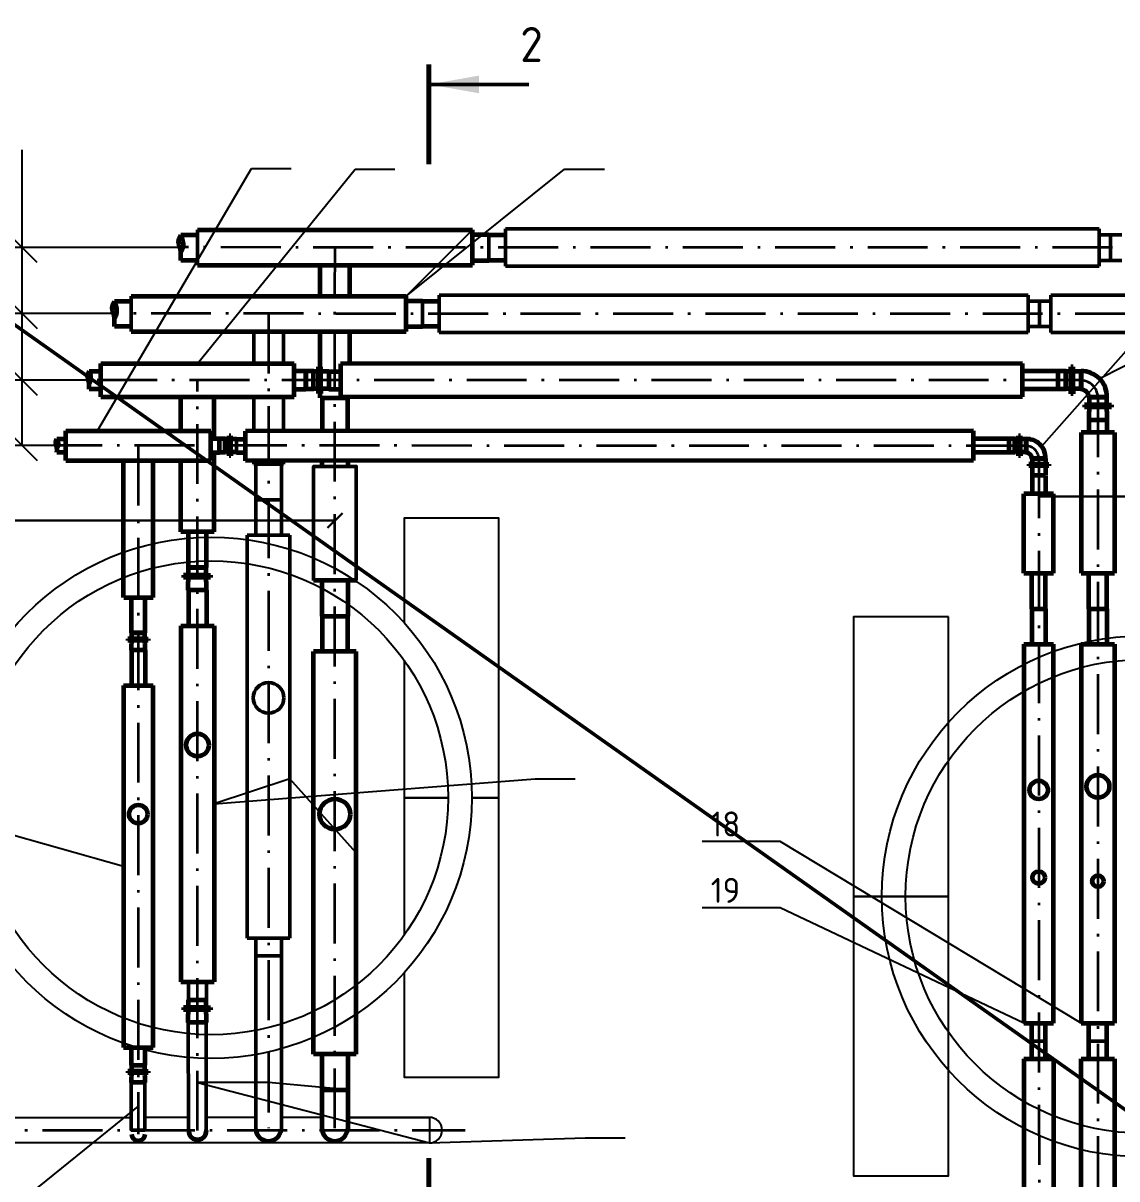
# Model space of a CAD drawing. Header units: metres. Extents: x 1981 to 7362, y 1229 to 3678.
# Drawn here: x 4215.5 to 4325, y 2650.2 to 2765.9 of the extents above; entities that cross this region are included whole.
import ezdxf
from ezdxf import colors
from ezdxf.entities.mleader import LeaderData, LeaderLine
from ezdxf.enums import TextEntityAlignment as Align
from ezdxf.math import Vec2, Vec3

# ---------------------------------------------------------------- set-up
doc = ezdxf.new("R2018")
doc.units = ezdxf.units.M
doc.linetypes.add('ACAD_ISO10W100', pattern=[18.5, 12, -3, 0.5, -3])
doc.layers.add('Основной', color=255, linetype='Continuous', lineweight=50)
doc.layers.add('Форматы', color=7, linetype='Continuous')
doc.styles.add('GOST', font='GOST.shx', dxfattribs={"oblique": 15})
doc.styles.add('GOST-2.304_Type-B', font='GOST Common.ttf')
doc.styles.get("Standard").update_dxf_attribs({"font": 'GOST Common.ttf'})
doc.dimstyles.new('Копия(2) М 1 к 40', dxfattribs={"dimtxt": 3.5, "dimasz": 3, "dimexe": 1.25, "dimexo": 0, "dimgap": 1, "dimtad": 1, "dimdec": 0, "dimlfac": 40, "dimzin": 0, "dimdsep": 46, "dimtxsty": 'GOST', "dimblk": 'OBLIQUE', "dimcen": 5, "dimclrd": 256, "dimclre": 256, "dimclrt": 256, "dimazin": 2, "dimtfac": 1, "dimtdec": 0, "dimtmove": 0, "dimatfit": 3, "dimldrblk": 'NONE', "dimfxl": 1.25, "dimtolj": 1, "dimtzin": 0, "dimlwd": -1, "dimlwe": -1, "dimarcsym": 2})

# ---------------------------------------------------------------- blocks, each defined once
blk = doc.blocks.new('_Oblique')
at = {"color": 0, "linetype": 'ByBlock', "lineweight": -2}
blk.add_line((-0.5, -0.5), (0.5, 0.5), dxfattribs=at)
blk = doc.blocks.new('*D99')
at = {"transparency": 16777216}
for p, q in [((4215.39, 2730.17), (4215.39, 2739.92)), ((4222.24, 2730.17), (4214.14, 2730.17)), ((4215.39, 2723.61), (4215.39, 2730.17)), ((4218.84, 2723.61), (4214.14, 2723.61))]:
    blk.add_line(p, q, dxfattribs=at)
at = {"layer": 'Defpoints', "color": 0, "lineweight": 50, "transparency": 16777216}
for p in [(4215.39, 2730.17), (4222.24, 2730.17), (4218.84, 2723.61)]:
    blk.add_point(p, dxfattribs=at)
at = {"transparency": 16777216, "xscale": 3, "yscale": 3, "zscale": 3}
for p, rotation in [((4215.39, 2730.17), 90), ((4215.39, 2723.61), 270)]:
    blk.add_blockref('_Oblique', p, dxfattribs=dict(at, rotation=rotation))
at = {"lineweight": 35, "transparency": 16777216, "insert": (4213.14, 2736.55), "char_height": 2.5, "attachment_point": 5, "rotation": 90}
blk.add_mtext('\\A1;280', dxfattribs=at)
blk = doc.blocks.new('_None')
blk = doc.blocks.new('*D100')
at = {"transparency": 16777216}
for p, q in [((4215.39, 2736.83), (4215.39, 2746.58)), ((4224.55, 2736.83), (4214.14, 2736.83)), ((4215.39, 2730.17), (4215.39, 2736.83)), ((4222.04, 2730.17), (4214.14, 2730.17))]:
    blk.add_line(p, q, dxfattribs=at)
at = {"layer": 'Defpoints', "color": 0, "lineweight": 50, "transparency": 16777216}
for p in [(4215.39, 2736.83), (4224.55, 2736.83), (4222.04, 2730.17)]:
    blk.add_point(p, dxfattribs=at)
at = {"transparency": 16777216, "xscale": 3, "yscale": 3, "zscale": 3}
for p, rotation in [((4215.39, 2736.83), 90), ((4215.39, 2730.17), 270)]:
    blk.add_blockref('_Oblique', p, dxfattribs=dict(at, rotation=rotation))
at = {"lineweight": 35, "transparency": 16777216, "insert": (4213.14, 2743.2), "char_height": 2.5, "attachment_point": 5, "rotation": 90}
blk.add_mtext('\\A1;280', dxfattribs=at)
blk = doc.blocks.new('*D101')
at = {"transparency": 16777216}
for p, q in [((4215.39, 2743.46), (4215.39, 2753.21)), ((4231.2, 2743.46), (4214.14, 2743.46)), ((4215.39, 2736.83), (4215.39, 2743.46)), ((4224.55, 2736.83), (4214.14, 2736.83))]:
    blk.add_line(p, q, dxfattribs=at)
at = {"layer": 'Defpoints', "color": 0, "lineweight": 50, "transparency": 16777216}
for p in [(4215.39, 2743.46), (4231.2, 2743.46), (4224.55, 2736.83)]:
    blk.add_point(p, dxfattribs=at)
at = {"transparency": 16777216, "xscale": 3, "yscale": 3, "zscale": 3}
for p, rotation in [((4215.39, 2743.46), 90), ((4215.39, 2736.83), 270)]:
    blk.add_blockref('_Oblique', p, dxfattribs=dict(at, rotation=rotation))
at = {"lineweight": 35, "transparency": 16777216, "insert": (4213.14, 2749.84), "char_height": 2.5, "attachment_point": 5, "rotation": 90}
blk.add_mtext('\\A1;280', dxfattribs=at)
blk = doc.blocks.new('*U145')
at = {"style": 'GOST-2.304_Type-B'}
blk.add_attdef('РАЗРАБОТАЛ', text='', height=2.5, dxfattribs=at).set_placement((424.5, -264.22), align=Align.MIDDLE_LEFT)
at = {"style": 'GOST-2.304_Type-B', "flags": 8}
for tag, height, p in [('ДАТА', 2.5, (464.07, -264.4)), ('ЛИСТ', 3, (560.39, -271.92)), ('ЛИСТОВ', 3, (577.89, -271.92)), ('ФОРМАТ', 3, (554.97, -294.75))]:
    blk.add_attdef(tag, text='', height=height, dxfattribs=at).set_placement(p, align=Align.MIDDLE_CENTER)
at = {"style": 'GOST-2.304_Type-B'}
blk.add_attdef('ПРОВЕРИЛ', (424.75, -270.73), '', height=2.5, dxfattribs=at)
at = {"lineweight": 30, "flags": 104}
for tag, p in [('ТЕПЛОВЫЕ_СЕТИ', (504, -269.5)), ('ИМЯ_ЧЕРТЕЖА', (504, -284.5))]:
    blk.add_attdef(tag, text='', height=3, dxfattribs=at).set_placement(p, align=Align.MIDDLE_CENTER)

msp = doc.modelspace()

# ---------------------------------------------------------------- hatches: boundary and pattern name
at = {"layer": 'Основной'}
msp.add_hatch(color=256, dxfattribs=at).paths.add_polyline_path([(4256.125, 2759.776), (4261.125, 2760.658), (4261.125, 2758.895)], flags=0)

# ---------------------------------------------------------------- linework, layer by layer
at = {"lineweight": 50}
for p, q in [((4323.221, 2745.319), (4263.785, 2745.319)), ((4323.221, 2741.565), (4323.221, 2745.319)), ((4323.221, 2744.723), (4324.347, 2744.723)), ((4325.473, 2744.723), (4324.347, 2744.723)), ((4324.347, 2742.161), (4324.347, 2744.723)), ((4324.347, 2742.161), (4324.347, 2744.723)), ((4324.347, 2744.722), (4324.347, 2742.16)), ((4323.221, 2742.161), (4324.347, 2742.161)), ((4325.473, 2742.161), (4324.347, 2742.161)), ((4323.221, 2741.565), (4263.785, 2741.565)), ((4316.108, 2738.68), (4257.143, 2738.68)), ((4316.108, 2734.923), (4316.108, 2738.677)), ((4318.361, 2734.923), (4318.361, 2738.677)), ((4318.361, 2738.677), (4326.81, 2738.677)), ((4316.108, 2738.081), (4317.235, 2738.081)), ((4318.361, 2738.081), (4317.235, 2738.081)), ((4317.235, 2735.519), (4317.235, 2738.081)), ((4317.235, 2735.519), (4317.235, 2738.081)), ((4317.235, 2738.08), (4317.235, 2735.518)), ((4316.108, 2734.926), (4257.143, 2734.926)), ((4316.108, 2735.519), (4317.235, 2735.519)), ((4318.361, 2735.519), (4317.235, 2735.519)), ((4318.361, 2734.923), (4326.81, 2734.923)), ((4247.99, 2706.543), (4245.428, 2706.543)), ((4247.99, 2659.097), (4245.428, 2659.097))]:
    msp.add_line(p, q, dxfattribs=at)
at = {"lineweight": 60}
for p, q in [((4231.29, 2744.723), (4232.946, 2744.723)), ((4232.946, 2745.215), (4260.473, 2745.215)), ((4260.473, 2741.666), (4260.473, 2745.215)), ((4262.129, 2744.723), (4260.473, 2744.723)), ((4262.129, 2744.723), (4263.785, 2744.723)), ((4232.946, 2742.159), (4231.29, 2742.159)), ((4260.473, 2742.159), (4262.129, 2742.159)), ((4263.785, 2742.159), (4262.129, 2742.159)), ((4232.946, 2741.666), (4260.473, 2741.666)), ((4226.303, 2738.576), (4253.83, 2738.576)), ((4253.83, 2735.027), (4253.83, 2738.576)), ((4224.647, 2738.083), (4226.303, 2738.083)), ((4255.487, 2738.083), (4253.83, 2738.083)), ((4255.487, 2738.083), (4257.143, 2738.083)), ((4226.303, 2735.52), (4224.647, 2735.52)), ((4226.303, 2735.027), (4253.83, 2735.027)), ((4253.83, 2735.52), (4255.487, 2735.52)), ((4257.143, 2735.52), (4255.487, 2735.52)), ((4245.227, 2728.384), (4248.192, 2728.384)), ((4245.428, 2728.384), (4245.428, 2725.078)), ((4247.99, 2725.078), (4247.99, 2728.384)), ((4245.428, 2721.52), (4245.428, 2722.113)), ((4247.99, 2722.113), (4247.99, 2721.52)), ((4248.844, 2710.101), (4244.574, 2710.101)), ((4245.428, 2706.543), (4245.428, 2710.101)), ((4247.99, 2710.101), (4247.99, 2706.543)), ((4245.428, 2706.543), (4245.428, 2702.984)), ((4245.428, 2706.543), (4247.99, 2706.543)), ((4245.428, 2706.543), (4247.99, 2706.543)), ((4247.99, 2702.984), (4247.99, 2706.543)), ((4248.844, 2702.984), (4244.574, 2702.984)), ((4244.574, 2662.656), (4244.574, 2702.984)), ((4248.844, 2662.656), (4248.844, 2702.984)), ((4248.844, 2662.656), (4244.574, 2662.656)), ((4245.428, 2655.017), (4245.428, 2662.656)), ((4247.99, 2662.656), (4247.99, 2655.059)), ((4245.428, 2659.097), (4247.99, 2659.097)), ((4245.428, 2659.097), (4247.99, 2659.097))]:
    msp.add_line(p, q, dxfattribs=at)
at = {"color": 3, "linetype": 'ACAD_ISO10W100', "lineweight": 35, "ltscale": 0.5}
for p, q in [((4333.796, 2743.44), (4231.197, 2743.465)), ((4326.804, 2736.798), (4224.554, 2736.826)), ((4317.169, 2722.331), (4317.208, 2600.315)), ((4198.932, 2655.059), (4259.742, 2655.059))]:
    msp.add_line(p, q, dxfattribs=at)
at = {"color": 4, "lineweight": 60}
for p, q in [((4223.273, 2731.817), (4242.635, 2731.817)), ((4242.635, 2728.496), (4242.635, 2731.817)), ((4245.314, 2731.509), (4245.074, 2731.509)), ((4245.074, 2728.812), (4245.074, 2731.509)), ((4245.314, 2731.036), (4245.314, 2731.509)), ((4315.548, 2731.821), (4247.26, 2731.795)), ((4315.548, 2728.5), (4315.548, 2731.821)), ((4320.621, 2731.505), (4320.381, 2731.505)), ((4320.381, 2728.808), (4320.381, 2731.505)), ((4320.621, 2731.032), (4320.621, 2731.505)), ((4222.108, 2731.058), (4223.273, 2731.058)), ((4243.8, 2731.058), (4242.635, 2731.058)), ((4243.8, 2729.255), (4243.8, 2731.066)), ((4244.579, 2731.066), (4243.8, 2731.066)), ((4244.749, 2731.036), (4244.579, 2731.066)), ((4244.579, 2729.255), (4244.579, 2731.066)), ((4245.074, 2731.036), (4244.749, 2731.036)), ((4246.095, 2731.036), (4245.314, 2731.036)), ((4245.314, 2729.285), (4245.314, 2731.036)), ((4246.095, 2731.036), (4247.26, 2731.036)), ((4246.095, 2731.014), (4246.095, 2729.307)), ((4246.095, 2731.014), (4246.095, 2729.307)), ((4319.107, 2731.062), (4315.548, 2731.062)), ((4319.107, 2729.251), (4319.107, 2731.062)), ((4319.886, 2731.062), (4319.107, 2731.062)), ((4320.056, 2731.032), (4319.886, 2731.062)), ((4319.886, 2729.251), (4319.886, 2731.062)), ((4320.381, 2731.032), (4320.056, 2731.032)), ((4321.402, 2731.032), (4320.621, 2731.032)), ((4320.621, 2729.281), (4320.621, 2731.032)), ((4321.402, 2729.255), (4321.402, 2731.058)), ((4321.402, 2729.255), (4321.402, 2731.058)), ((4321.402, 2731.01), (4321.402, 2729.302)), ((4321.402, 2731.01), (4321.402, 2729.302)), ((4223.273, 2729.255), (4222.108, 2729.255)), ((4242.635, 2729.255), (4243.8, 2729.255)), ((4244.579, 2729.255), (4243.8, 2729.255)), ((4244.749, 2729.285), (4244.579, 2729.255)), ((4245.074, 2729.285), (4244.749, 2729.285)), ((4246.095, 2729.285), (4245.314, 2729.285)), ((4245.314, 2729.285), (4245.314, 2728.812)), ((4247.26, 2729.233), (4246.095, 2729.233)), ((4319.107, 2729.259), (4315.548, 2729.259)), ((4319.886, 2729.251), (4319.107, 2729.251)), ((4320.056, 2729.281), (4319.886, 2729.251)), ((4320.381, 2729.281), (4320.056, 2729.281)), ((4321.402, 2729.281), (4320.621, 2729.281)), ((4320.621, 2729.281), (4320.621, 2728.808)), ((4223.273, 2728.496), (4242.635, 2728.496)), ((4245.314, 2728.812), (4245.074, 2728.812)), ((4315.548, 2728.5), (4247.26, 2728.474)), ((4320.621, 2728.808), (4320.381, 2728.808)), ((4323.991, 2728.467), (4322.188, 2728.467)), ((4323.991, 2728.467), (4322.188, 2728.467)), ((4322.214, 2728.467), (4322.214, 2727.686)), ((4322.236, 2728.467), (4323.943, 2728.467)), ((4322.236, 2728.467), (4323.943, 2728.467)), ((4323.965, 2728.467), (4323.965, 2727.686)), ((4322.214, 2727.686), (4321.741, 2727.686)), ((4321.741, 2727.686), (4321.741, 2727.446)), ((4324.438, 2727.446), (4321.741, 2727.446)), ((4322.214, 2727.121), (4322.184, 2726.951)), ((4322.184, 2726.951), (4322.184, 2726.172)), ((4323.965, 2727.686), (4322.214, 2727.686)), ((4322.214, 2727.446), (4322.214, 2727.121)), ((4323.965, 2727.686), (4324.438, 2727.686)), ((4323.965, 2727.446), (4323.965, 2727.121)), ((4323.965, 2727.121), (4323.995, 2726.951)), ((4323.995, 2726.951), (4323.995, 2726.172)), ((4324.438, 2727.686), (4324.438, 2727.446)), ((4322.184, 2726.172), (4322.188, 2724.908)), ((4323.995, 2726.172), (4322.184, 2726.172)), ((4323.995, 2726.172), (4323.991, 2724.908)), ((4324.75, 2724.908), (4321.429, 2724.908)), ((4234.615, 2714.974), (4231.294, 2714.974)), ((4232.053, 2711.416), (4232.053, 2714.974)), ((4233.856, 2714.974), (4232.053, 2714.974)), ((4233.856, 2711.416), (4233.856, 2714.974)), ((4232.031, 2710.634), (4231.558, 2710.634)), ((4231.558, 2710.634), (4231.558, 2710.394)), ((4232.031, 2711.416), (4232.031, 2710.634)), ((4233.782, 2710.634), (4232.031, 2710.634)), ((4232.053, 2711.416), (4233.856, 2711.416)), ((4232.053, 2711.416), (4233.856, 2711.416)), ((4233.856, 2711.416), (4232.053, 2711.416)), ((4233.856, 2711.416), (4232.053, 2711.416)), ((4232.053, 2711.416), (4233.761, 2711.416)), ((4233.782, 2711.416), (4233.782, 2710.634)), ((4233.782, 2710.634), (4234.255, 2710.634)), ((4234.255, 2710.634), (4234.255, 2710.394)), ((4321.429, 2710.833), (4324.75, 2710.833)), ((4322.188, 2707.275), (4322.188, 2710.833)), ((4323.991, 2707.275), (4323.991, 2710.833)), ((4234.255, 2710.394), (4231.558, 2710.394)), ((4232.031, 2710.069), (4232.001, 2709.9)), ((4232.001, 2709.9), (4232.001, 2709.12)), ((4232.031, 2710.394), (4232.031, 2710.069)), ((4233.782, 2710.394), (4233.782, 2710.069)), ((4233.782, 2710.069), (4233.812, 2709.9)), ((4233.812, 2709.9), (4233.812, 2709.12)), ((4233.812, 2709.12), (4232.001, 2709.12)), ((4232.053, 2709.12), (4232.053, 2705.562)), ((4233.856, 2709.12), (4233.856, 2705.562)), ((4322.188, 2707.275), (4323.991, 2707.275)), ((4322.188, 2707.275), (4323.991, 2707.275)), ((4322.188, 2707.275), (4322.188, 2703.717)), ((4323.991, 2707.275), (4323.991, 2703.717)), ((4231.294, 2705.562), (4234.615, 2705.562)), ((4231.294, 2705.562), (4231.294, 2669.901)), ((4232.053, 2705.562), (4233.856, 2705.562)), ((4234.615, 2705.562), (4234.615, 2669.901)), ((4321.429, 2703.717), (4324.75, 2703.717)), ((4321.429, 2703.717), (4321.429, 2665.76)), ((4322.188, 2703.717), (4323.991, 2703.717)), ((4324.75, 2703.717), (4324.75, 2665.76)), ((4231.294, 2669.901), (4234.615, 2669.901)), ((4232.053, 2669.901), (4233.856, 2669.901)), ((4232.031, 2668.122), (4232.031, 2667.341)), ((4232.053, 2668.122), (4233.761, 2668.122)), ((4233.782, 2668.122), (4233.782, 2667.341)), ((4232.031, 2667.341), (4231.558, 2667.341)), ((4231.558, 2667.341), (4231.558, 2667.101)), ((4234.255, 2667.101), (4231.558, 2667.101)), ((4232.031, 2666.776), (4232.001, 2666.606)), ((4232.001, 2666.606), (4232.001, 2665.827)), ((4233.782, 2667.341), (4232.031, 2667.341)), ((4232.031, 2667.101), (4232.031, 2666.776)), ((4233.782, 2667.341), (4234.255, 2667.341)), ((4233.782, 2667.101), (4233.782, 2666.776)), ((4233.782, 2666.776), (4233.812, 2666.606)), ((4233.812, 2666.606), (4233.812, 2665.827)), ((4234.255, 2667.341), (4234.255, 2667.101)), ((4233.812, 2665.827), (4232.001, 2665.827)), ((4321.429, 2665.76), (4324.75, 2665.76)), ((4322.188, 2662.202), (4322.188, 2665.76)), ((4322.188, 2665.76), (4323.991, 2665.76)), ((4323.991, 2662.202), (4323.991, 2665.76)), ((4321.429, 2662.202), (4324.75, 2662.202))]:
    msp.add_line(p, q, dxfattribs=at)
at = {"color": 2, "lineweight": 60}
for p, q in [((4219.763, 2725.078), (4234.284, 2725.078)), ((4234.284, 2722.113), (4234.284, 2725.078)), ((4236.288, 2724.602), (4236.109, 2724.602)), ((4236.109, 2722.589), (4236.109, 2724.602)), ((4236.288, 2724.249), (4236.288, 2724.602)), ((4310.636, 2725.079), (4237.745, 2725.056)), ((4237.745, 2722.091), (4237.745, 2725.056)), ((4310.636, 2722.114), (4310.636, 2725.079)), ((4315.324, 2724.603), (4315.145, 2724.603)), ((4315.145, 2722.59), (4315.145, 2724.603)), ((4315.324, 2724.25), (4315.324, 2724.603)), ((4218.889, 2724.271), (4219.763, 2724.271)), ((4235.158, 2724.271), (4234.284, 2724.271)), ((4235.158, 2722.919), (4235.158, 2724.271)), ((4235.74, 2724.271), (4235.158, 2724.271)), ((4235.866, 2724.249), (4235.74, 2724.271)), ((4235.74, 2722.919), (4235.74, 2724.271)), ((4236.109, 2724.249), (4235.866, 2724.249)), ((4236.871, 2724.249), (4236.288, 2724.249)), ((4236.288, 2722.942), (4236.288, 2724.249)), ((4236.871, 2724.249), (4237.745, 2724.249)), ((4314.194, 2724.273), (4310.636, 2724.273)), ((4314.194, 2722.921), (4314.194, 2724.273)), ((4314.776, 2724.273), (4314.194, 2724.273)), ((4314.903, 2724.25), (4314.776, 2724.273)), ((4314.776, 2722.921), (4314.776, 2724.273)), ((4315.145, 2724.25), (4314.903, 2724.25)), ((4315.907, 2724.25), (4315.324, 2724.25)), ((4315.324, 2722.943), (4315.324, 2724.25)), ((4315.907, 2722.922), (4315.907, 2724.272)), ((4315.907, 2722.922), (4315.907, 2724.272)), ((4315.907, 2724.234), (4315.907, 2722.959)), ((4315.907, 2724.234), (4315.907, 2722.959)), ((4315.907, 2723.09), (4315.907, 2724.103)), ((4219.763, 2722.919), (4218.889, 2722.919)), ((4219.763, 2722.113), (4234.284, 2722.113)), ((4225.541, 2708.413), (4225.541, 2722.113)), ((4228.506, 2708.413), (4228.506, 2722.113)), ((4234.284, 2722.919), (4235.158, 2722.919)), ((4235.74, 2722.919), (4235.158, 2722.919)), ((4235.866, 2722.942), (4235.74, 2722.919)), ((4236.109, 2722.942), (4235.866, 2722.942)), ((4236.288, 2722.589), (4236.109, 2722.589)), ((4236.871, 2722.942), (4236.288, 2722.942)), ((4236.288, 2722.942), (4236.288, 2722.589)), ((4237.745, 2722.897), (4236.871, 2722.897)), ((4310.636, 2722.114), (4237.745, 2722.091)), ((4314.194, 2722.921), (4310.636, 2722.921)), ((4314.776, 2722.921), (4314.194, 2722.921)), ((4314.903, 2722.943), (4314.776, 2722.921)), ((4315.145, 2722.943), (4314.903, 2722.943)), ((4315.324, 2722.59), (4315.145, 2722.59)), ((4315.907, 2722.943), (4315.324, 2722.943)), ((4315.324, 2722.943), (4315.324, 2722.59)), ((4317.848, 2722.332), (4316.498, 2722.332)), ((4317.848, 2722.332), (4316.498, 2722.332)), ((4316.52, 2722.332), (4316.52, 2721.749)), ((4316.536, 2722.332), (4317.811, 2722.332)), ((4316.536, 2722.332), (4317.811, 2722.332)), ((4317.679, 2722.332), (4316.667, 2722.332)), ((4317.827, 2722.332), (4317.827, 2721.749)), ((4316.52, 2721.749), (4316.167, 2721.749)), ((4316.167, 2721.749), (4316.167, 2721.57)), ((4318.18, 2721.57), (4316.167, 2721.57)), ((4316.52, 2721.327), (4316.497, 2721.2)), ((4316.497, 2721.2), (4316.497, 2720.618)), ((4317.827, 2721.749), (4316.52, 2721.749)), ((4316.52, 2721.57), (4316.52, 2721.327)), ((4317.827, 2721.749), (4318.18, 2721.749)), ((4317.827, 2721.57), (4317.827, 2721.327)), ((4317.827, 2721.327), (4317.849, 2721.2)), ((4317.849, 2721.2), (4317.849, 2720.618)), ((4318.18, 2721.749), (4318.18, 2721.57)), ((4316.497, 2720.618), (4316.496, 2718.773)), ((4317.849, 2720.618), (4316.497, 2720.618)), ((4317.848, 2720.552), (4317.848, 2718.773)), ((4318.655, 2718.773), (4315.689, 2718.773)), ((4315.676, 2710.833), (4318.641, 2710.833)), ((4316.483, 2707.275), (4316.483, 2710.833)), ((4317.835, 2707.275), (4317.835, 2710.833)), ((4316.483, 2707.275), (4317.835, 2707.275)), ((4316.483, 2707.275), (4316.483, 2703.717)), ((4317.835, 2707.275), (4317.835, 2703.717)), ((4226.348, 2704.854), (4227.7, 2704.854)), ((4227.7, 2704.854), (4226.348, 2704.854)), ((4226.348, 2704.854), (4226.348, 2704.271)), ((4226.364, 2704.854), (4227.639, 2704.854)), ((4227.655, 2704.854), (4227.655, 2704.271)), ((4226.348, 2704.271), (4225.995, 2704.271)), ((4225.995, 2704.271), (4225.995, 2704.092)), ((4228.008, 2704.092), (4225.995, 2704.092)), ((4226.348, 2703.85), (4226.325, 2703.723)), ((4226.325, 2703.723), (4226.325, 2703.141)), ((4227.655, 2704.271), (4226.348, 2704.271)), ((4226.348, 2704.092), (4226.348, 2703.85)), ((4227.655, 2704.271), (4228.008, 2704.271)), ((4227.655, 2704.092), (4227.655, 2703.85)), ((4227.655, 2703.85), (4227.677, 2703.723)), ((4227.677, 2703.723), (4227.677, 2703.141)), ((4228.008, 2704.271), (4228.008, 2704.092)), ((4315.676, 2703.717), (4318.641, 2703.717)), ((4315.676, 2703.717), (4315.676, 2665.76)), ((4318.641, 2665.76), (4318.641, 2703.717)), ((4227.677, 2703.141), (4226.325, 2703.141)), ((4226.348, 2703.141), (4226.348, 2699.583)), ((4227.7, 2703.141), (4227.7, 2699.583)), ((4225.541, 2699.583), (4228.506, 2699.583)), ((4225.541, 2699.583), (4225.541, 2663.34)), ((4228.506, 2663.34), (4228.506, 2699.583)), ((4315.676, 2665.76), (4318.641, 2665.76)), ((4316.483, 2662.202), (4316.483, 2665.76)), ((4317.835, 2662.202), (4317.835, 2665.76)), ((4225.541, 2663.34), (4228.506, 2663.34)), ((4226.348, 2661.561), (4226.348, 2663.34)), ((4227.7, 2661.561), (4227.7, 2663.34)), ((4315.676, 2662.202), (4318.641, 2662.202)), ((4226.348, 2660.977), (4225.995, 2660.977)), ((4225.995, 2660.977), (4225.995, 2660.798)), ((4228.008, 2660.798), (4225.995, 2660.798)), ((4226.348, 2661.561), (4226.348, 2660.977)), ((4227.655, 2660.977), (4226.348, 2660.977)), ((4226.348, 2660.798), (4226.348, 2660.556)), ((4226.364, 2661.561), (4227.639, 2661.561)), ((4227.655, 2661.561), (4227.655, 2660.977)), ((4227.655, 2660.977), (4228.008, 2660.977)), ((4227.655, 2660.798), (4227.655, 2660.556)), ((4228.008, 2660.977), (4228.008, 2660.798)), ((4226.348, 2660.556), (4226.325, 2660.429)), ((4226.325, 2660.429), (4226.325, 2659.847)), ((4227.677, 2659.847), (4226.325, 2659.847)), ((4227.655, 2660.556), (4227.677, 2660.429)), ((4227.677, 2660.429), (4227.677, 2659.847))]:
    msp.add_line(p, q, dxfattribs=at)
at = {"color": 5, "lineweight": 50}
for p, q in [((4238.584, 2721.745), (4241.55, 2721.745)), ((4238.786, 2721.745), (4238.786, 2718.187)), ((4241.348, 2718.187), (4241.348, 2721.745)), ((4241.348, 2718.187), (4238.786, 2718.187)), ((4241.348, 2718.187), (4238.786, 2718.187)), ((4238.786, 2718.187), (4238.786, 2714.629)), ((4238.786, 2718.187), (4241.348, 2718.187)), ((4238.786, 2718.187), (4241.348, 2718.187)), ((4241.348, 2714.629), (4241.348, 2718.187)), ((4242.202, 2714.629), (4237.932, 2714.629)), ((4237.932, 2674.3), (4237.932, 2714.629)), ((4242.202, 2674.3), (4242.202, 2714.629)), ((4242.202, 2674.3), (4237.932, 2674.3))]:
    msp.add_line(p, q, dxfattribs=at)
at = {"color": 0, "linetype": 'ByBlock'}
msp.add_line((4256.162, 2656.34), (4247.99, 2656.34), dxfattribs=at)
at = {"lineweight": 50}
msp.add_lwpolyline([(4087.543, 2825.599), (4681.543, 2405.599)], dxfattribs=at)
at = {"color": 3, "linetype": 'ACAD_ISO10W100', "lineweight": 35, "ltscale": 0.5}
for points in [[(4246.699, 2655.25), (4246.72, 2743.461)], [(4240.067, 2736.821), (4240.057, 2655.25)], [(4321.402, 2730.156), (4222.043, 2730.173)], [(4232.956, 2655.016), (4232.969, 2730.171)], [(4323.089, 2728.466), (4323.089, 2608.823)], [(4315.907, 2723.595), (4218.84, 2723.608)], [(4227.024, 2723.607), (4227.024, 2654.664)]]:
    msp.add_lwpolyline(points, dxfattribs=at)
at = {"lineweight": 60}
for points in [[(4245.227, 2738.576), (4245.227, 2741.666)], [(4248.192, 2738.576), (4248.192, 2741.666)], [(4245.227, 2731.509), (4245.227, 2735.027)], [(4248.192, 2731.817), (4248.192, 2735.027)], [(4245.227, 2728.384), (4245.227, 2728.812)], [(4248.192, 2728.384), (4248.192, 2728.496)]]:
    msp.add_lwpolyline(points, dxfattribs=at)
at = {"color": 5, "lineweight": 50}
for points in [[(4238.584, 2731.817), (4238.584, 2735.027)], [(4241.55, 2731.817), (4241.55, 2735.027)], [(4238.584, 2725.078), (4238.584, 2728.496)], [(4241.55, 2725.078), (4241.55, 2728.496)], [(4241.55, 2721.745), (4241.55, 2722.113)]]:
    msp.add_lwpolyline(points, dxfattribs=at)
at = {"color": 4, "lineweight": 60}
for points in [[(4223.273, 2728.496), (4223.273, 2731.817)], [(4247.26, 2731.795), (4247.26, 2728.474)], [(4243.8, 2731.058), (4243.8, 2729.255)], [(4321.402, 2729.255), (4321.402, 2731.058)], [(4231.294, 2725.078), (4231.294, 2728.496)], [(4234.615, 2724.271), (4234.615, 2728.496)], [(4323.991, 2728.467), (4322.188, 2728.467)], [(4324.75, 2724.908), (4324.75, 2710.833)], [(4231.294, 2714.974), (4231.294, 2722.113)], [(4234.615, 2714.974), (4234.615, 2722.919)], [(4321.429, 2629.228), (4321.429, 2662.202)], [(4324.75, 2662.202), (4324.75, 2629.228)]]:
    msp.add_lwpolyline(points, dxfattribs=at)
at = {"color": 2, "lineweight": 60}
for points in [[(4219.763, 2722.113), (4219.763, 2725.078)], [(4321.429, 2724.908), (4321.429, 2710.833)], [(4315.907, 2722.922), (4315.907, 2724.272)], [(4317.848, 2722.332), (4316.498, 2722.332)], [(4315.676, 2710.833), (4315.689, 2718.773)], [(4318.641, 2710.833), (4318.641, 2718.773)], [(4225.566, 2708.413), (4228.506, 2708.413)], [(4226.348, 2704.854), (4226.348, 2708.413)], [(4227.7, 2704.854), (4227.7, 2708.413)], [(4315.676, 2662.202), (4315.676, 2622.111)], [(4318.641, 2662.202), (4318.641, 2622.111)]]:
    msp.add_lwpolyline(points, dxfattribs=at)
at = {"color": 2, "lineweight": 50}
msp.add_lwpolyline([(4238.584, 2721.745), (4238.584, 2722.113)], dxfattribs=at)
at = {"color": 0, "linetype": 'ByBlock'}
for points in [[(4260.411, 2688.344), (4263.126, 2688.344), (4263.126, 2716.337), (4253.637, 2716.337), (4253.637, 2705.884)], [(4253.637, 2702.109), (4253.637, 2688.344), (4258.039, 2688.344)], [(4258.039, 2688.344), (4253.637, 2688.344), (4253.637, 2674.579)], [(4253.637, 2670.804), (4253.637, 2660.351), (4263.126, 2660.351), (4263.126, 2688.344), (4260.411, 2688.344)], [(4200.094, 2656.34), (4226.348, 2656.34)], [(4232.053, 2656.34), (4227.7, 2656.34)], [(4238.786, 2656.34), (4233.856, 2656.34)], [(4247.99, 2656.34), (4256.162, 2656.34), (4256.162, 2653.778), (4235.249, 2653.778)], [(4245.428, 2656.34), (4241.348, 2656.34)], [(4235.249, 2653.778), (4197.408, 2653.778)]]:
    msp.add_lwpolyline(points, dxfattribs=at)
for points in [[(4308.125, 2706.461), (4298.636, 2706.461), (4298.636, 2678.468), (4308.125, 2678.468)], [(4308.125, 2678.468), (4298.636, 2678.468), (4298.636, 2650.476), (4308.125, 2650.476)]]:
    msp.add_lwpolyline(points, close=True, dxfattribs=at)
for centre, radius in [((4234.316, 2688.344), 26.095), ((4234.316, 2688.344), 23.723), ((4327.563, 2678.468), 26.095), ((4327.563, 2678.468), 23.723)]:
    msp.add_circle(centre, radius, dxfattribs=at)
at = {"color": 5, "lineweight": 50}
msp.add_circle((4240.067, 2698.351), 1.534, dxfattribs=at)
at = {"color": 4, "lineweight": 60}
for centre, radius in [((4232.954, 2693.624), 1.138), ((4323.089, 2689.483), 1.138), ((4323.089, 2679.994), 0.566)]:
    msp.add_circle(centre, radius, dxfattribs=at)
at = {"color": 2, "lineweight": 60}
for centre, radius in [((4317.159, 2689.127), 0.919), ((4227.024, 2686.707), 0.919), ((4317.159, 2680.35), 0.621)]:
    msp.add_circle(centre, radius, dxfattribs=at)
at = {"lineweight": 60}
msp.add_circle((4246.709, 2686.707), 1.534, dxfattribs=at)
at = {"color": 4, "lineweight": 60}
for centre, radius, start, end in [((4321.46, 2728.527), 2.532, 358.62986, 91.31538), ((4321.323, 2728.39), 0.868, 5.03734, 84.78251), ((4232.956, 2655.016), 0.904, 177.30717, 2.69283)]:
    msp.add_arc(centre, radius, start, end, dxfattribs=at)
at = {"color": 3, "linetype": 'ACAD_ISO10W100', "lineweight": 35, "ltscale": 0.5}
for centre, radius, start, end in [((4321.323, 2728.39), 1.768, 2.47171, 87.44008), ((4315.848, 2722.274), 1.323, 2.47418, 87.43752)]:
    msp.add_arc(centre, radius, start, end, dxfattribs=at)
at = {"color": 2, "lineweight": 60}
for centre, radius, start, end in [((4315.951, 2722.377), 1.896, 358.62986, 91.31538), ((4315.848, 2722.274), 0.65, 5.03734, 84.78251), ((4227.024, 2654.665), 0.676, 180.0881, 359.9119)]:
    msp.add_arc(centre, radius, start, end, dxfattribs=at)
at = {"color": 0, "linetype": 'ByBlock'}
msp.add_arc((4256.162, 2655.059), 1.281, 270, 90, dxfattribs=at)
at = {"lineweight": 60}
msp.add_arc((4240.057, 2655.25), 1.285, 184.47408, 355.52592, dxfattribs=at)
at = {"color": 5, "lineweight": 60}
msp.add_arc((4246.699, 2655.25), 1.285, 184.47408, 355.52592, dxfattribs=at)
at = {"lineweight": 60}
for points in [[(4231.29, 2742.159), (4231.215, 2743.399), (4231.067, 2744.001), (4231.29, 2744.723)], [(4231.29, 2744.723), (4231.491, 2743.546), (4231.289, 2742.953)], [(4224.647, 2735.52), (4224.573, 2736.76), (4224.425, 2737.362), (4224.647, 2738.083)], [(4224.647, 2738.083), (4224.848, 2736.907), (4224.647, 2736.314)]]:
    msp.add_spline(points, degree=3, dxfattribs=at)
at = {"color": 4, "lineweight": 60}
for points in [[(4222.108, 2729.255), (4222.056, 2730.127), (4221.952, 2730.55), (4222.108, 2731.058)], [(4222.108, 2731.058), (4222.25, 2730.231), (4222.108, 2729.813)]]:
    msp.add_spline(points, degree=3, dxfattribs=at)
at = {"color": 2, "lineweight": 60}
for points in [[(4218.889, 2722.919), (4218.85, 2723.573), (4218.772, 2723.891), (4218.889, 2724.271)], [(4218.889, 2724.271), (4218.995, 2723.651), (4218.889, 2723.338)]]:
    msp.add_spline(points, degree=3, dxfattribs=at)
at = {"layer": 'Основной'}
msp.add_line((4256.125, 2759.776), (4266.125, 2759.776), dxfattribs=at)
for points in [[(4256.125, 2751.776, 0.5, 0.5, 0), (4256.125, 2761.776, 0.5, 0.5, 0)], [(4256.125, 2652.274, 0.5, 0.5, 0), (4256.125, 2642.274, 0.5, 0.5, 0)]]:
    msp.add_lwpolyline(points, format="xyseb", dxfattribs=at)
for points in [[(4263.785, 2745.319), (4263.785, 2741.565)], [(4232.946, 2741.666), (4232.946, 2745.215)], [(4262.129, 2744.723), (4262.129, 2742.159)], [(4324.347, 2744.723), (4324.347, 2742.159)], [(4226.303, 2735.027), (4226.303, 2738.576)], [(4257.143, 2738.68), (4257.143, 2734.926)], [(4255.487, 2738.083), (4255.487, 2735.52)], [(4244.574, 2710.101), (4244.574, 2721.52), (4248.844, 2721.52), (4248.844, 2710.101)], [(4238.786, 2655.059), (4238.786, 2674.3)], [(4241.348, 2655.059), (4241.348, 2674.3)], [(4238.786, 2672.521), (4241.348, 2672.521)], [(4232.053, 2668.122), (4232.053, 2669.901)], [(4233.856, 2668.122), (4233.856, 2669.901)], [(4232.053, 2668.122), (4233.856, 2668.122)], [(4232.03, 2666.408), (4232.053, 2655.059)], [(4233.833, 2666.408), (4233.833, 2655.059)], [(4322.188, 2663.981), (4323.991, 2663.981)]]:
    msp.add_lwpolyline(points, dxfattribs=at)
at = {"layer": 'Основной', "color": 2}
for points in [[(4236.871, 2724.249), (4236.871, 2722.897)], [(4317.835, 2663.981), (4316.483, 2663.981)], [(4227.7, 2661.561), (4226.348, 2661.561)], [(4226.325, 2659.847), (4226.325, 2655.059), (4227.677, 2655.059), (4227.677, 2659.847)]]:
    msp.add_lwpolyline(points, dxfattribs=at)

# ---------------------------------------------------------------- block references
at = {"layer": 'Форматы'}
ref = msp.add_blockref('*U145', (2922.709, 3228.424), dxfattribs=at)
lines = msp.add_mtext('Тепловая камера 8014\\P (М1:50)', dxfattribs={"layer": '0', "insert": (3426.709, 2943.924), "char_height": 70, "attachment_point": 1})
ref.add_attrib('ИМЯ_ЧЕРТЕЖА', '', (3426.709, 2943.924), dxfattribs={"flags": 104}).embed_mtext(lines)

# ---------------------------------------------------------------- texts
at = {"layer": 'Основной', "style": 'GOST-2.304_Type-B'}
msp.add_text('2', height=3.5, dxfattribs=at).set_placement((4265.25, 2762.026))

# ---------------------------------------------------------------- dimensions: what is measured, and where the dimension line sits
at = {"color": 18, "lineweight": 35, "true_color": 0x000000}
for base, p1, p2, picture, middle in [((4215.389, 2743.465), (4224.554, 2736.826), (4231.197, 2743.465), '*D101', (4213.139, 2749.84)), ((4215.389, 2736.826), (4222.043, 2730.173), (4224.554, 2736.826), '*D100', (4213.139, 2743.201)), ((4215.389, 2730.173), (4218.84, 2723.608), (4222.239, 2730.173), '*D99', (4213.139, 2736.548))]:
    dim = msp.add_linear_dim(base=base, p1=p1, p2=p2, angle=90, text='280', dimstyle='Копия(2) М 1 к 40', override={"dimtxt": 2.5, "dimtxsty": 'Standard'}, dxfattribs=at)
    dim.commit()
    dim.dimension.update_dxf_attribs({"geometry": picture, "text_midpoint": middle})

# ---------------------------------------------------------------- leaders
at = {"lineweight": 25}
ml = msp.add_multileader_mtext('Standard', dxfattribs=at)
ml.set_content('', color=256)
ml.set_leader_properties()
ml.set_arrow_properties(name='NONE')
ml.build(insert=Vec2(0, 0))
ml.multileader.update_dxf_attribs({"text_left_attachment_type": 6, "text_right_attachment_type": 6, "dogleg_length": 2, "arrow_head_size": 2.5})
ctx = ml.context
ctx.base_point, ctx.char_height, ctx.arrow_head_size, ctx.plane_origin = Vec3(4350.28, 2758.462), 2.5, 2.5, Vec3(4317.453, 2723.534)
ctx.left_attachment, ctx.right_attachment = 6, 6
notes = []
notes.append((ctx, [(0, (1, 1, 0), (4348.28, 2758.462), (1, 0), 2, [(0, [(4317.453, 2723.534)], 0, [])])]))
ctx.mtext.insert, ctx.mtext.flow_direction = Vec3(4352.28, 2761.462), 5
ml = msp.add_multileader_mtext('Standard', dxfattribs=at)
ml.set_content('', color=256)
ml.set_leader_properties()
ml.set_arrow_properties(name='NONE')
ml.build(insert=Vec2(0, 0))
ml.multileader.update_dxf_attribs({"text_left_attachment_type": 6, "text_right_attachment_type": 6, "dogleg_length": 2, "arrow_head_size": 2.5})
ctx = ml.context
ctx.base_point, ctx.char_height, ctx.arrow_head_size, ctx.plane_origin = Vec3(4240.347, 2751.356), 2.5, 2.5, Vec3(4222.99, 2725.15)
ctx.left_attachment, ctx.right_attachment = 6, 6
notes.append((ctx, [(0, (1, 1, 0), (4238.347, 2751.356), (1, 0), 2, [(0, [(4222.99, 2725.15)], 0, [])])]))
ctx.mtext.insert, ctx.mtext.flow_direction = Vec3(4242.347, 2754.356), 5
ml = msp.add_multileader_mtext('Standard', dxfattribs=at)
ml.set_content('', color=256)
ml.set_leader_properties()
ml.set_arrow_properties(name='NONE')
ml.build(insert=Vec2(0, 0))
ml.multileader.update_dxf_attribs({"text_left_attachment_type": 6, "text_right_attachment_type": 6, "dogleg_length": 2, "arrow_head_size": 2.5})
ctx = ml.context
ctx.base_point, ctx.char_height, ctx.arrow_head_size, ctx.plane_origin = Vec3(4250.724, 2751.284), 2.5, 2.5, Vec3(4232.954, 2731.817)
ctx.left_attachment, ctx.right_attachment = 6, 6
notes.append((ctx, [(0, (1, 1, 0), (4248.724, 2751.284), (1, 0), 2, [(0, [(4232.954, 2731.817)], 0, [])])]))
ctx.mtext.insert, ctx.mtext.flow_direction = Vec3(4252.724, 2754.284), 5
ml = msp.add_multileader_mtext('Standard', dxfattribs=at)
ml.set_content('', color=256)
ml.set_leader_properties()
ml.set_arrow_properties(name='NONE')
ml.build(insert=Vec2(0, 0))
ml.multileader.update_dxf_attribs({"text_left_attachment_type": 6, "text_right_attachment_type": 6, "dogleg_length": 2, "arrow_head_size": 2.5})
ctx = ml.context
ctx.base_point, ctx.char_height, ctx.arrow_head_size, ctx.plane_origin = Vec3(4271.687, 2751.284), 2.5, 2.5, Vec3(4260.473, 2745.215)
ctx.left_attachment, ctx.right_attachment = 6, 6
notes.append((ctx, [(0, (1, 1, 0), (4269.687, 2751.284), (1, 0), 2, [(1, [(4260.473, 2745.215), (4253.83, 2738.576)], 0, [])])]))
ctx.mtext.insert, ctx.mtext.flow_direction = Vec3(4273.687, 2754.284), 5
ml = msp.add_multileader_mtext('Standard', dxfattribs=at)
ml.set_content('', color=256)
ml.set_leader_properties()
ml.set_arrow_properties(name='NONE')
ml.build(insert=Vec2(0, 0))
ml.multileader.update_dxf_attribs({"text_left_attachment_type": 6, "text_right_attachment_type": 6, "dogleg_length": 2, "arrow_head_size": 2.5})
ctx = ml.context
ctx.base_point, ctx.char_height, ctx.arrow_head_size, ctx.plane_origin = Vec3(4350.28, 2743.194), 2.5, 2.5, Vec3(4323.251, 2730.316)
ctx.left_attachment, ctx.right_attachment = 6, 6
notes.append((ctx, [(0, (1, 1, 0), (4348.28, 2743.194), (1, 0), 2, [(0, [(4323.251, 2730.316)], 0, [])])]))
ctx.mtext.insert, ctx.mtext.flow_direction = Vec3(4352.28, 2746.194), 5
ml = msp.add_multileader_mtext('Standard', dxfattribs=at)
ml.set_content('Т1 89х4,0/180 ППУ-ПЭ\\PТ2 89х4,0/180 ППУ-ПЭ\\PТ3 57х4,0/140 ППУ-ПЭ\\PТ4 32х3,0/100 ППУ-ПЭ', color=256)
ml.set_leader_properties(linetype='ByLayer', lineweight=30)
ml.set_arrow_properties(name='OBLIQUE')
ml.build(insert=Vec2(0, 0))
ml.multileader.update_dxf_attribs({"text_left_attachment_type": 6, "text_right_attachment_type": 6, "dogleg_length": 0.155, "arrow_head_size": 1.483})
ctx = ml.context
ctx.base_point, ctx.char_height, ctx.arrow_head_size, ctx.landing_gap_size, ctx.plane_origin = Vec3(4358.675, 2718.519), 2.5, 1.483, 0.237, Vec3(4337.315, 2718.519)
ctx.left_attachment, ctx.right_attachment, ctx.text_align_type = 6, 6, 2
notes.append((ctx, [(0, (1, 1, 0), (4358.583, 2718.519), (1, 0), 0.0922, [(3, [(4337.315, 2718.519), (4330.202, 2718.519), (4323.089, 2718.519), (4317.191, 2718.504)], 0, [])])]))
ctx.mtext.insert, ctx.mtext.alignment, ctx.mtext.flow_direction = Vec3(4392.25, 2721.519), 3, 5
ml = msp.add_multileader_mtext('Standard', dxfattribs=at)
ml.set_content('Т1 45х3,0/125 ППУ-ПЭ \\PТ2 45х3,0/125 ППУ-ПЭ \\PТ3 45х3,0/125 ППУ-ПЭ \\PТ4 32х3,0/110 ППУ-ПЭ', color=256)
ml.set_leader_properties(linetype='ByLayer', lineweight=30)
ml.set_arrow_properties(name='OBLIQUE')
ml.build(insert=Vec2(0, 0))
ml.multileader.update_dxf_attribs({"text_left_attachment_type": 6, "text_right_attachment_type": 6, "dogleg_length": 0.155, "arrow_head_size": 1.483})
ctx = ml.context
ctx.base_point, ctx.char_height, ctx.arrow_head_size, ctx.landing_gap_size, ctx.plane_origin = Vec3(4158.134, 2716.114), 2.5, 1.483, 0.237, Vec3(4246.715, 2716.114)
ctx.left_attachment, ctx.right_attachment, ctx.text_align_type = 6, 6, 2
notes.append((ctx, [(1, (1, 1, 0), (4191.788, 2716.114), (-1, 0), 0.0922, [(3, [(4246.715, 2716.114), (4240.064, 2716.117), (4232.966, 2716.12), (4227.024, 2716.114)], 0, [])])]))
ctx.mtext.insert, ctx.mtext.alignment, ctx.mtext.flow_direction = Vec3(4191.459, 2719.114), 3, 5
ml = msp.add_multileader_mtext('Standard', dxfattribs=at)
ml.set_content('', color=256)
ml.set_leader_properties()
ml.set_arrow_properties(name='NONE')
ml.build(insert=Vec2(0, 0))
ml.multileader.update_dxf_attribs({"text_left_attachment_type": 6, "text_right_attachment_type": 6, "dogleg_length": 2, "arrow_head_size": 2.5})
ctx = ml.context
ctx.base_point, ctx.char_height, ctx.arrow_head_size, ctx.plane_origin = Vec3(4268.748, 2690.237), 2.5, 2.5, Vec3(4248.844, 2682.82)
ctx.left_attachment, ctx.right_attachment = 6, 6
notes.append((ctx, [(0, (1, 1, 0), (4266.748, 2690.237), (1, 0), 2, [(2, [(4248.844, 2682.82), (4242.202, 2690.237), (4234.615, 2687.731)], 0, [])])]))
ctx.mtext.insert, ctx.mtext.flow_direction = Vec3(4270.748, 2693.237), 5
ml = msp.add_multileader_mtext('Standard', dxfattribs=at)
ml.set_content('21', color=256)
ml.set_leader_properties()
ml.set_arrow_properties(name='NONE')
ml.build(insert=Vec2(0, 0))
ml.multileader.update_dxf_attribs({"text_left_attachment_type": 6, "text_right_attachment_type": 6, "dogleg_length": 2, "arrow_head_size": 2.5})
ctx = ml.context
ctx.base_point, ctx.char_height, ctx.arrow_head_size, ctx.plane_origin = Vec3(4190.332, 2689.005), 2.5, 2.5, Vec3(4225.541, 2681.461)
ctx.left_attachment, ctx.right_attachment, ctx.text_align_type = 6, 6, 2
notes.append((ctx, [(0, (1, 1, 0), (4198.832, 2689.005), (-1, 0), 2, [(0, [(4225.541, 2681.461)], 0, [])])]))
ctx.mtext.insert, ctx.mtext.alignment, ctx.mtext.flow_direction = Vec3(4194.832, 2692.005), 3, 5
ml = msp.add_multileader_mtext('Standard', dxfattribs=at)
ml.set_content('18', color=256)
ml.set_leader_properties()
ml.set_arrow_properties(name='NONE')
ml.build(insert=Vec2(0, 0))
ml.multileader.update_dxf_attribs({"text_left_attachment_type": 6, "text_right_attachment_type": 6, "dogleg_length": 2, "arrow_head_size": 2.5})
ctx = ml.context
ctx.base_point, ctx.char_height, ctx.arrow_head_size, ctx.plane_origin = Vec3(4282.782, 2683.967), 2.5, 2.5, Vec3(4321.429, 2665.76)
ctx.left_attachment, ctx.right_attachment, ctx.text_align_type = 6, 6, 2
notes.append((ctx, [(0, (1, 1, 0), (4291.282, 2683.967), (-1, 0), 2, [(0, [(4321.429, 2665.76)], 0, [])])]))
ctx.mtext.insert, ctx.mtext.alignment, ctx.mtext.flow_direction = Vec3(4287.282, 2686.967), 3, 5
ml = msp.add_multileader_mtext('Standard', dxfattribs=at)
ml.set_content('19', color=256)
ml.set_leader_properties()
ml.set_arrow_properties(name='NONE')
ml.build(insert=Vec2(0, 0))
ml.multileader.update_dxf_attribs({"text_left_attachment_type": 6, "text_right_attachment_type": 6, "dogleg_length": 2, "arrow_head_size": 2.5})
ctx = ml.context
ctx.base_point, ctx.char_height, ctx.arrow_head_size, ctx.plane_origin = Vec3(4282.782, 2677.32), 2.5, 2.5, Vec3(4315.676, 2665.76)
ctx.left_attachment, ctx.right_attachment, ctx.text_align_type = 6, 6, 2
notes.append((ctx, [(0, (1, 1, 0), (4291.282, 2677.32), (-1, 0), 2, [(0, [(4315.676, 2665.76)], 0, [])])]))
ctx.mtext.insert, ctx.mtext.alignment, ctx.mtext.flow_direction = Vec3(4287.282, 2680.32), 3, 5
ml = msp.add_multileader_mtext('Standard', dxfattribs=at)
ml.set_content('', color=256)
ml.set_leader_properties()
ml.set_arrow_properties(name='NONE')
ml.build(insert=Vec2(0, 0))
ml.multileader.update_dxf_attribs({"text_left_attachment_type": 6, "text_right_attachment_type": 6, "dogleg_length": 2, "arrow_head_size": 2.5})
ctx = ml.context
ctx.base_point, ctx.char_height, ctx.arrow_head_size, ctx.plane_origin = Vec3(4273.749, 2654.294), 2.5, 2.5, Vec3(4247.99, 2659.097)
ctx.left_attachment, ctx.right_attachment = 6, 6
notes.append((ctx, [(0, (1, 1, 0), (4271.749, 2654.294), (1, 0), 2, [(3, [(4247.99, 2659.097), (4240.057, 2659.846), (4232.957, 2659.846), (4256.162, 2653.778)], 0, [])])]))
ctx.mtext.insert, ctx.mtext.flow_direction = Vec3(4275.749, 2657.294), 5
ml = msp.add_multileader_mtext('Standard', dxfattribs=at)
ml.set_content('26\\P31', color=256)
ml.set_leader_properties()
ml.set_arrow_properties(name='NONE')
ml.build(insert=Vec2(0, 0))
ml.multileader.update_dxf_attribs({"text_left_attachment_type": 6, "text_right_attachment_type": 6, "dogleg_length": 2, "arrow_head_size": 2.5})
ctx = ml.context
ctx.base_point, ctx.char_height, ctx.arrow_head_size, ctx.plane_origin = Vec3(4203.724, 2645.924), 2.5, 2.5, Vec3(4227.001, 2657.453)
ctx.left_attachment, ctx.right_attachment, ctx.text_align_type = 6, 6, 2
notes.append((ctx, [(0, (1, 1, 0), (4212.724, 2645.924), (-1, 0), 2, [(0, [(4227.001, 2657.453)], 0, [])])]))
ctx.mtext.insert, ctx.mtext.alignment, ctx.mtext.flow_direction = Vec3(4208.724, 2648.924), 3, 5
for ctx, leaders in notes:
    for number, flags, end, landing, length, lines in leaders:
        leader = LeaderData()
        leader.index, (leader.has_last_leader_line, leader.has_dogleg_vector, leader.attachment_direction) = number, flags
        leader.last_leader_point, leader.dogleg_vector, leader.dogleg_length = Vec3(end), Vec3(landing), length
        for number, points, colour, breaks in lines:
            line = LeaderLine()
            line.index, line.vertices, line.color, line.breaks = number, Vec3.list(points), colors.encode_raw_color(colour), breaks
            leader.lines.append(line)
        ctx.leaders.append(leader)

doc.saveas('drawing.dxf')
